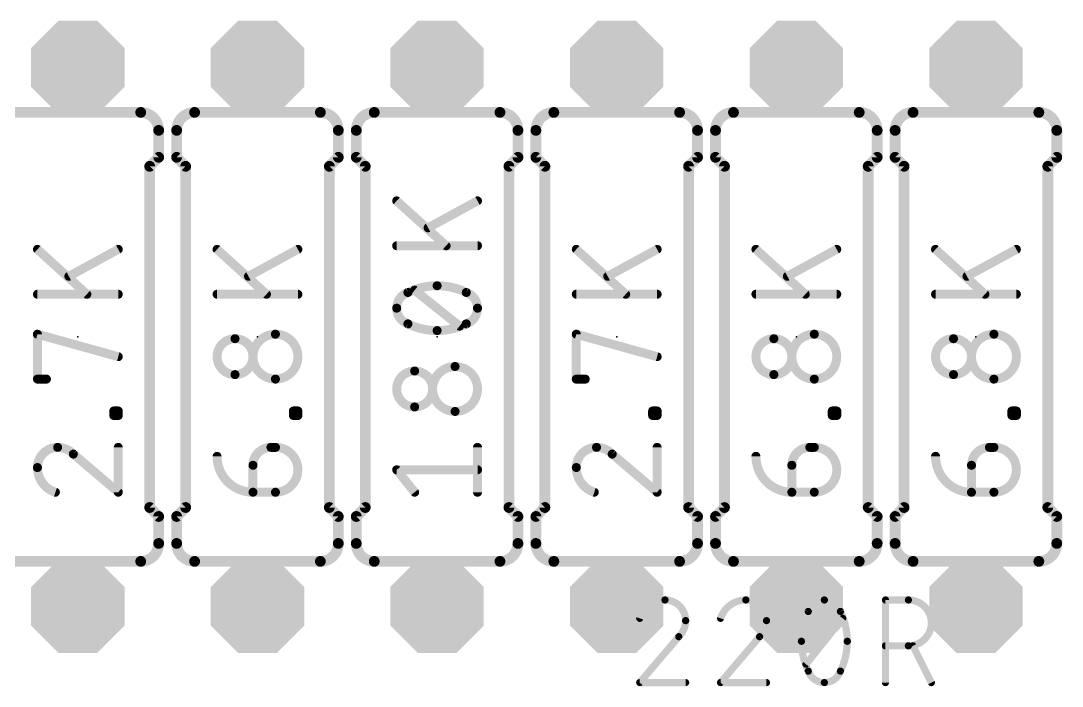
# Model space of a CAD drawing. Extents: x -0.1 to 59.2, y 0 to 90.2.
# Drawn here: x 20.15 to 34.87, y 7.76 to 17.17 of the extents above; entities that cross this region are included whole.
import ezdxf

# ---------------------------------------------------------------- set-up
doc = ezdxf.new("R2010")
doc.units = 0
for name, color, linetype in [('17', 110, 'CONTINUOUS'), ('21', 253, 'CONTINUOUS'), ('23', 53, 'CONTINUOUS'), ('27', 253, 'CONTINUOUS'), ('51', 253, 'CONTINUOUS')]:
    doc.layers.add(name, color=color, linetype=linetype)

# ---------------------------------------------------------------- blocks, each defined once
blk = doc.blocks.new('RECT')
blk.add_solid([(-0.5, -0.5), (0.5, -0.5), (-0.5, 0.5), (0.5, 0.5)])
blk = doc.blocks.new('OCTAGONP')
at = {"const_width": 0.5}
blk.add_lwpolyline([(-0.25, -0.1036), (-0.25, 0.1036), (-0.1036, 0.25), (0.1036, 0.25), (0.25, 0.1036), (0.25, -0.1036), (0.1036, -0.25), (-0.1036, -0.25), (-0.25, -0.1036), (-0.25, 0.1036)], dxfattribs=at)

msp = doc.modelspace()

# ---------------------------------------------------------------- linework, layer by layer
at = {"layer": '21'}
for points, const_width in [([(22.098, 15.621, 0.4142), (21.844, 15.875)], 0.1524), ([(21.844, 15.9131, 1), (21.844, 15.8369)], 0.0762), ([(22.606, 15.875, 0.4142), (22.352, 15.621)], 0.1524), ([(22.606, 15.8369, 1), (22.606, 15.9131)], 0.0762), ([(24.638, 15.621, 0.4142), (24.384, 15.875)], 0.1524), ([(24.384, 15.9131, 1), (24.384, 15.8369)], 0.0762), ([(25.146, 15.875, 0.4142), (24.892, 15.621)], 0.1524), ([(25.146, 15.8369, 1), (25.146, 15.9131)], 0.0762), ([(27.178, 15.621, 0.4142), (26.924, 15.875)], 0.1524), ([(26.924, 15.9131, 1), (26.924, 15.8369)], 0.0762), ([(27.686, 15.875, 0.4142), (27.432, 15.621)], 0.1524), ([(27.686, 15.8369, 1), (27.686, 15.9131)], 0.0762), ([(29.718, 15.621, 0.4142), (29.464, 15.875)], 0.1524), ([(29.464, 15.9131, 1), (29.464, 15.8369)], 0.0762), ([(30.226, 15.875, 0.4142), (29.972, 15.621)], 0.1524), ([(30.226, 15.8369, 1), (30.226, 15.9131)], 0.0762), ([(32.258, 15.621, 0.4142), (32.004, 15.875)], 0.1524), ([(32.004, 15.9131, 1), (32.004, 15.8369)], 0.0762), ([(32.766, 15.875, 0.4142), (32.512, 15.621)], 0.1524), ([(32.766, 15.8369, 1), (32.766, 15.9131)], 0.0762), ([(34.798, 15.621, 0.4142), (34.544, 15.875)], 0.1524), ([(34.544, 15.9131, 1), (34.544, 15.8369)], 0.0762), ([(22.1361, 15.621, 1), (22.0599, 15.621)], 0.0762), ([(22.0599, 15.621, 1), (22.1361, 15.621)], 0.0762), ([(22.3901, 15.621, 1), (22.3139, 15.621)], 0.0762), ([(22.3139, 15.621, 1), (22.3901, 15.621)], 0.0762), ([(24.6761, 15.621, 1), (24.5999, 15.621)], 0.0762), ([(24.5999, 15.621, 1), (24.6761, 15.621)], 0.0762), ([(24.9301, 15.621, 1), (24.8539, 15.621)], 0.0762), ([(24.8539, 15.621, 1), (24.9301, 15.621)], 0.0762), ([(27.2161, 15.621, 1), (27.1399, 15.621)], 0.0762), ([(27.1399, 15.621, 1), (27.2161, 15.621)], 0.0762), ([(27.4701, 15.621, 1), (27.3939, 15.621)], 0.0762), ([(27.3939, 15.621, 1), (27.4701, 15.621)], 0.0762), ([(29.7561, 15.621, 1), (29.6799, 15.621)], 0.0762), ([(29.6799, 15.621, 1), (29.7561, 15.621)], 0.0762), ([(30.0101, 15.621, 1), (29.9339, 15.621)], 0.0762), ([(29.9339, 15.621, 1), (30.0101, 15.621)], 0.0762), ([(32.2961, 15.621, 1), (32.2199, 15.621)], 0.0762), ([(32.2199, 15.621, 1), (32.2961, 15.621)], 0.0762), ([(32.5501, 15.621, 1), (32.4739, 15.621)], 0.0762), ([(32.4739, 15.621, 1), (32.5501, 15.621)], 0.0762), ([(34.8361, 15.621, 1), (34.7599, 15.621)], 0.0762), ([(34.7599, 15.621, 1), (34.8361, 15.621)], 0.0762), ([(22.1249, 15.2131, 1), (22.0711, 15.2669)], 0.0762), ([(22.3789, 15.2669, 1), (22.3251, 15.2131)], 0.0762), ([(24.6649, 15.2131, 1), (24.6111, 15.2669)], 0.0762), ([(24.9189, 15.2669, 1), (24.8651, 15.2131)], 0.0762), ([(27.2049, 15.2131, 1), (27.1511, 15.2669)], 0.0762), ([(27.4589, 15.2669, 1), (27.4051, 15.2131)], 0.0762), ([(29.7449, 15.2131, 1), (29.6911, 15.2669)], 0.0762), ([(29.9989, 15.2669, 1), (29.9451, 15.2131)], 0.0762), ([(32.2849, 15.2131, 1), (32.2311, 15.2669)], 0.0762), ([(32.5389, 15.2669, 1), (32.4851, 15.2131)], 0.0762), ([(34.8249, 15.2131, 1), (34.7711, 15.2669)], 0.0762), ([(22.0091, 15.113, 1), (21.9329, 15.113)], 0.0762), ([(21.9441, 15.1399, 1), (21.9979, 15.0861)], 0.0762), ([(22.0599, 15.24, 1), (22.1361, 15.24)], 0.0762), ([(22.3139, 15.24, 1), (22.3901, 15.24)], 0.0762), ([(22.5171, 15.113, 1), (22.4409, 15.113)], 0.0762), ([(22.4521, 15.0861, 1), (22.5059, 15.1399)], 0.0762), ([(24.5491, 15.113, 1), (24.4729, 15.113)], 0.0762), ([(24.4841, 15.1399, 1), (24.5379, 15.0861)], 0.0762), ([(24.5999, 15.24, 1), (24.6761, 15.24)], 0.0762), ([(24.8539, 15.24, 1), (24.9301, 15.24)], 0.0762), ([(25.0571, 15.113, 1), (24.9809, 15.113)], 0.0762), ([(24.9921, 15.0861, 1), (25.0459, 15.1399)], 0.0762), ([(27.0891, 15.113, 1), (27.0129, 15.113)], 0.0762), ([(27.0241, 15.1399, 1), (27.0779, 15.0861)], 0.0762), ([(27.1399, 15.24, 1), (27.2161, 15.24)], 0.0762), ([(27.3939, 15.24, 1), (27.4701, 15.24)], 0.0762), ([(27.5971, 15.113, 1), (27.5209, 15.113)], 0.0762), ([(27.5321, 15.0861, 1), (27.5859, 15.1399)], 0.0762), ([(29.6291, 15.113, 1), (29.5529, 15.113)], 0.0762), ([(29.5641, 15.1399, 1), (29.6179, 15.0861)], 0.0762), ([(29.6799, 15.24, 1), (29.7561, 15.24)], 0.0762), ([(29.9339, 15.24, 1), (30.0101, 15.24)], 0.0762), ([(30.1371, 15.113, 1), (30.0609, 15.113)], 0.0762), ([(30.0721, 15.0861, 1), (30.1259, 15.1399)], 0.0762), ([(32.1691, 15.113, 1), (32.0929, 15.113)], 0.0762), ([(32.1041, 15.1399, 1), (32.1579, 15.0861)], 0.0762), ([(32.2199, 15.24, 1), (32.2961, 15.24)], 0.0762), ([(32.4739, 15.24, 1), (32.5501, 15.24)], 0.0762), ([(32.6771, 15.113, 1), (32.6009, 15.113)], 0.0762), ([(32.6121, 15.0861, 1), (32.6659, 15.1399)], 0.0762), ([(34.7091, 15.113, 1), (34.6329, 15.113)], 0.0762), ([(34.6441, 15.1399, 1), (34.6979, 15.0861)], 0.0762), ([(34.7599, 15.24, 1), (34.8361, 15.24)], 0.0762), ([(21.9329, 10.287, 1), (22.0091, 10.287)], 0.0762), ([(21.9979, 10.3139, 1), (21.9441, 10.2601)], 0.0762), ([(22.4409, 10.287, 1), (22.5171, 10.287)], 0.0762), ([(22.5059, 10.2601, 1), (22.4521, 10.3139)], 0.0762), ([(24.4729, 10.287, 1), (24.5491, 10.287)], 0.0762), ([(24.5379, 10.3139, 1), (24.4841, 10.2601)], 0.0762), ([(24.9809, 10.287, 1), (25.0571, 10.287)], 0.0762), ([(25.0459, 10.2601, 1), (24.9921, 10.3139)], 0.0762), ([(27.0129, 10.287, 1), (27.0891, 10.287)], 0.0762), ([(27.0779, 10.3139, 1), (27.0241, 10.2601)], 0.0762), ([(27.5209, 10.287, 1), (27.5971, 10.287)], 0.0762), ([(27.5859, 10.2601, 1), (27.5321, 10.3139)], 0.0762), ([(29.5529, 10.287, 1), (29.6291, 10.287)], 0.0762), ([(29.6179, 10.3139, 1), (29.5641, 10.2601)], 0.0762), ([(30.0609, 10.287, 1), (30.1371, 10.287)], 0.0762), ([(30.1259, 10.2601, 1), (30.0721, 10.3139)], 0.0762), ([(32.0929, 10.287, 1), (32.1691, 10.287)], 0.0762), ([(32.1579, 10.3139, 1), (32.1041, 10.2601)], 0.0762), ([(32.6009, 10.287, 1), (32.6771, 10.287)], 0.0762), ([(32.6659, 10.2601, 1), (32.6121, 10.3139)], 0.0762), ([(34.6329, 10.287, 1), (34.7091, 10.287)], 0.0762), ([(34.6979, 10.3139, 1), (34.6441, 10.2601)], 0.0762), ([(22.1361, 10.16, 1), (22.0599, 10.16)], 0.0762), ([(22.0711, 10.1331, 1), (22.1249, 10.1869)], 0.0762), ([(22.3901, 10.16, 1), (22.3139, 10.16)], 0.0762), ([(22.3251, 10.1869, 1), (22.3789, 10.1331)], 0.0762), ([(24.6761, 10.16, 1), (24.5999, 10.16)], 0.0762), ([(24.6111, 10.1331, 1), (24.6649, 10.1869)], 0.0762), ([(24.9301, 10.16, 1), (24.8539, 10.16)], 0.0762), ([(24.8651, 10.1869, 1), (24.9189, 10.1331)], 0.0762), ([(27.2161, 10.16, 1), (27.1399, 10.16)], 0.0762), ([(27.1511, 10.1331, 1), (27.2049, 10.1869)], 0.0762), ([(27.4701, 10.16, 1), (27.3939, 10.16)], 0.0762), ([(27.4051, 10.1869, 1), (27.4589, 10.1331)], 0.0762), ([(29.7561, 10.16, 1), (29.6799, 10.16)], 0.0762), ([(29.6911, 10.1331, 1), (29.7449, 10.1869)], 0.0762), ([(30.0101, 10.16, 1), (29.9339, 10.16)], 0.0762), ([(29.9451, 10.1869, 1), (29.9989, 10.1331)], 0.0762), ([(32.2961, 10.16, 1), (32.2199, 10.16)], 0.0762), ([(32.2311, 10.1331, 1), (32.2849, 10.1869)], 0.0762), ([(32.5501, 10.16, 1), (32.4739, 10.16)], 0.0762), ([(32.4851, 10.1869, 1), (32.5389, 10.1331)], 0.0762), ([(34.8361, 10.16, 1), (34.7599, 10.16)], 0.0762), ([(34.7711, 10.1331, 1), (34.8249, 10.1869)], 0.0762), ([(21.844, 9.525, 0.4142), (22.098, 9.779)], 0.1524), ([(22.1361, 9.779, 1), (22.0599, 9.779)], 0.0762), ([(22.0599, 9.779, 1), (22.1361, 9.779)], 0.0762), ([(22.352, 9.779, 0.4142), (22.606, 9.525)], 0.1524), ([(22.3901, 9.779, 1), (22.3139, 9.779)], 0.0762), ([(22.3139, 9.779, 1), (22.3901, 9.779)], 0.0762), ([(24.384, 9.525, 0.4142), (24.638, 9.779)], 0.1524), ([(24.6761, 9.779, 1), (24.5999, 9.779)], 0.0762), ([(24.5999, 9.779, 1), (24.6761, 9.779)], 0.0762), ([(24.892, 9.779, 0.4142), (25.146, 9.525)], 0.1524), ([(24.9301, 9.779, 1), (24.8539, 9.779)], 0.0762), ([(24.8539, 9.779, 1), (24.9301, 9.779)], 0.0762), ([(26.924, 9.525, 0.4142), (27.178, 9.779)], 0.1524), ([(27.2161, 9.779, 1), (27.1399, 9.779)], 0.0762), ([(27.1399, 9.779, 1), (27.2161, 9.779)], 0.0762), ([(27.432, 9.779, 0.4142), (27.686, 9.525)], 0.1524), ([(27.4701, 9.779, 1), (27.3939, 9.779)], 0.0762), ([(27.3939, 9.779, 1), (27.4701, 9.779)], 0.0762), ([(29.464, 9.525, 0.4142), (29.718, 9.779)], 0.1524), ([(29.7561, 9.779, 1), (29.6799, 9.779)], 0.0762), ([(29.6799, 9.779, 1), (29.7561, 9.779)], 0.0762), ([(29.972, 9.779, 0.4142), (30.226, 9.525)], 0.1524), ([(30.0101, 9.779, 1), (29.9339, 9.779)], 0.0762), ([(29.9339, 9.779, 1), (30.0101, 9.779)], 0.0762), ([(32.004, 9.525, 0.4142), (32.258, 9.779)], 0.1524), ([(32.2961, 9.779, 1), (32.2199, 9.779)], 0.0762), ([(32.2199, 9.779, 1), (32.2961, 9.779)], 0.0762), ([(32.512, 9.779, 0.4142), (32.766, 9.525)], 0.1524), ([(32.5501, 9.779, 1), (32.4739, 9.779)], 0.0762), ([(32.4739, 9.779, 1), (32.5501, 9.779)], 0.0762), ([(34.544, 9.525, 0.4142), (34.798, 9.779)], 0.1524), ([(34.8361, 9.779, 1), (34.7599, 9.779)], 0.0762), ([(34.7599, 9.779, 1), (34.8361, 9.779)], 0.0762), ([(21.844, 9.5631, 1), (21.844, 9.4869)], 0.0762), ([(22.606, 9.4869, 1), (22.606, 9.5631)], 0.0762), ([(24.384, 9.5631, 1), (24.384, 9.4869)], 0.0762), ([(25.146, 9.4869, 1), (25.146, 9.5631)], 0.0762), ([(26.924, 9.5631, 1), (26.924, 9.4869)], 0.0762), ([(27.686, 9.4869, 1), (27.686, 9.5631)], 0.0762), ([(29.464, 9.5631, 1), (29.464, 9.4869)], 0.0762), ([(30.226, 9.4869, 1), (30.226, 9.5631)], 0.0762), ([(32.004, 9.5631, 1), (32.004, 9.4869)], 0.0762), ([(32.766, 9.4869, 1), (32.766, 9.5631)], 0.0762), ([(34.544, 9.5631, 1), (34.544, 9.4869)], 0.0762)]:
    msp.add_lwpolyline(points, format="xyb", dxfattribs=dict(at, const_width=const_width))
at = {"layer": '21', "const_width": 0.1524}
for points in [[(22.098, 15.621), (22.098, 15.24)], [(22.352, 15.621), (22.352, 15.24)], [(24.638, 15.621), (24.638, 15.24)], [(24.892, 15.621), (24.892, 15.24)], [(27.178, 15.621), (27.178, 15.24)], [(27.432, 15.621), (27.432, 15.24)], [(29.718, 15.621), (29.718, 15.24)], [(29.972, 15.621), (29.972, 15.24)], [(32.258, 15.621), (32.258, 15.24)], [(32.512, 15.621), (32.512, 15.24)], [(34.798, 15.621), (34.798, 15.24)], [(21.971, 15.113), (22.098, 15.24)], [(22.479, 15.113), (22.352, 15.24)], [(24.511, 15.113), (24.638, 15.24)], [(25.019, 15.113), (24.892, 15.24)], [(27.051, 15.113), (27.178, 15.24)], [(27.559, 15.113), (27.432, 15.24)], [(29.591, 15.113), (29.718, 15.24)], [(30.099, 15.113), (29.972, 15.24)], [(32.131, 15.113), (32.258, 15.24)], [(32.639, 15.113), (32.512, 15.24)], [(34.671, 15.113), (34.798, 15.24)], [(21.971, 15.113), (21.971, 10.287)], [(22.479, 15.113), (22.479, 10.287)], [(24.511, 15.113), (24.511, 10.287)], [(25.019, 15.113), (25.019, 10.287)], [(27.051, 15.113), (27.051, 10.287)], [(27.559, 15.113), (27.559, 10.287)], [(29.591, 15.113), (29.591, 10.287)], [(30.099, 15.113), (30.099, 10.287)], [(32.131, 15.113), (32.131, 10.287)], [(32.639, 15.113), (32.639, 10.287)], [(34.671, 15.113), (34.671, 10.287)], [(21.971, 10.287), (22.098, 10.16)], [(22.479, 10.287), (22.352, 10.16)], [(24.511, 10.287), (24.638, 10.16)], [(25.019, 10.287), (24.892, 10.16)], [(27.051, 10.287), (27.178, 10.16)], [(27.559, 10.287), (27.432, 10.16)], [(29.591, 10.287), (29.718, 10.16)], [(30.099, 10.287), (29.972, 10.16)], [(32.131, 10.287), (32.258, 10.16)], [(32.639, 10.287), (32.512, 10.16)], [(34.671, 10.287), (34.798, 10.16)], [(22.098, 9.779), (22.098, 10.16)], [(22.352, 9.779), (22.352, 10.16)], [(24.638, 9.779), (24.638, 10.16)], [(24.892, 9.779), (24.892, 10.16)], [(27.178, 9.779), (27.178, 10.16)], [(27.432, 9.779), (27.432, 10.16)], [(29.718, 9.779), (29.718, 10.16)], [(29.972, 9.779), (29.972, 10.16)], [(32.258, 9.779), (32.258, 10.16)], [(32.512, 9.779), (32.512, 10.16)], [(34.798, 9.779), (34.798, 10.16)]]:
    msp.add_lwpolyline(points, dxfattribs=at)
at = {"layer": '23'}
for p in [(20.955, 12.7), (23.495, 12.7), (26.035, 12.7), (28.575, 12.7), (31.115, 12.7), (33.655, 12.7)]:
    msp.add_point(p, dxfattribs=at)
at = {"layer": '27'}
for points, const_width in [([(25.4635, 14.6241), (26.162, 13.9891)], 0.127), ([(26.6065, 14.6241), (25.908, 14.2431)], 0.127), ([(20.3835, 13.9383), (21.082, 13.3033)], 0.127), ([(21.5265, 13.9383), (20.828, 13.5572)], 0.127), ([(22.9235, 13.9383), (23.622, 13.3033)], 0.127), ([(24.0665, 13.9383), (23.368, 13.5572)], 0.127), ([(26.6065, 13.9891), (25.4635, 13.9891)], 0.127), ([(28.0035, 13.9383), (28.702, 13.3033)], 0.127), ([(29.1465, 13.9383), (28.448, 13.5572)], 0.127), ([(30.5435, 13.9383), (31.242, 13.3033)], 0.127), ([(31.6865, 13.9383), (30.988, 13.5572)], 0.127), ([(33.0835, 13.9383), (33.782, 13.3033)], 0.127), ([(34.2265, 13.9383), (33.528, 13.5572)], 0.127), ([(26.3525, 12.8524), (25.7175, 13.3604)], 0.127), ([(21.5265, 13.3033), (20.3835, 13.3033)], 0.127), ([(24.0665, 13.3033), (22.9235, 13.3033)], 0.127), ([(29.1465, 13.3033), (28.0035, 13.3033)], 0.127), ([(31.6865, 13.3033), (30.5435, 13.3033)], 0.127), ([(34.2265, 13.3033), (33.0835, 13.3033)], 0.127), ([(20.3835, 12.1031), (20.3835, 12.7381)], 0.127), ([(20.3835, 12.7381), (21.5265, 12.4206)], 0.127), ([(28.0035, 12.1031), (28.0035, 12.7381)], 0.127), ([(28.0035, 12.7381), (29.1465, 12.4206)], 0.127), ([(20.5105, 12.1031), (20.3835, 12.1031)], 0.127), ([(28.1305, 12.1031), (28.0035, 12.1031)], 0.127), ([(21.463, 11.5888), (21.463, 11.6523)], 0.127), ([(21.463, 11.6523), (21.5265, 11.6523)], 0.127), ([(21.5265, 11.5888), (21.463, 11.5888)], 0.127), ([(21.5265, 11.6523), (21.5265, 11.5888)], 0.127), ([(24.003, 11.5888), (24.003, 11.6523)], 0.127), ([(24.003, 11.6523), (24.0665, 11.6523)], 0.127), ([(24.0665, 11.5888), (24.003, 11.5888)], 0.127), ([(24.0665, 11.6523), (24.0665, 11.5888)], 0.127), ([(29.083, 11.5888), (29.083, 11.6523)], 0.127), ([(29.083, 11.6523), (29.1465, 11.6523)], 0.127), ([(29.1465, 11.5888), (29.083, 11.5888)], 0.127), ([(29.1465, 11.6523), (29.1465, 11.5888)], 0.127), ([(31.623, 11.5888), (31.623, 11.6523)], 0.127), ([(31.623, 11.6523), (31.6865, 11.6523)], 0.127), ([(31.6865, 11.5888), (31.623, 11.5888)], 0.127), ([(31.6865, 11.6523), (31.6865, 11.5888)], 0.127), ([(34.163, 11.5888), (34.163, 11.6523)], 0.127), ([(34.163, 11.6523), (34.2265, 11.6523)], 0.127), ([(34.2265, 11.5888), (34.163, 11.5888)], 0.127), ([(34.2265, 11.6523), (34.2265, 11.5888)], 0.127), ([(21.5265, 10.5029), (21.5265, 11.1379)], 0.127), ([(23.6855, 11.1379), (23.749, 11.1379)], 0.127), ([(26.6065, 10.5029), (26.6065, 11.1379)], 0.127), ([(29.1465, 10.5029), (29.1465, 11.1379)], 0.127), ([(31.3055, 11.1379), (31.369, 11.1379)], 0.127), ([(33.8455, 11.1379), (33.909, 11.1379)], 0.127), ([(20.8915, 11.0427), (21.5265, 10.5029)], 0.127), ([(28.5115, 11.0427), (29.1465, 10.5029)], 0.127), ([(23.4315, 10.5029), (23.4315, 10.8839)], 0.127), ([(31.0515, 10.5029), (31.0515, 10.8839)], 0.127), ([(33.5915, 10.5029), (33.5915, 10.8839)], 0.127), ([(25.7175, 10.5029), (25.4635, 10.8204)], 0.127), ([(25.4635, 10.8204), (26.6065, 10.8204)], 0.127), ([(23.749, 10.5029), (23.4315, 10.5029)], 0.127), ([(31.369, 10.5029), (31.0515, 10.5029)], 0.127), ([(33.909, 10.5029), (33.5915, 10.5029)], 0.127), ([(32.3751, 7.8108), (32.3751, 8.9792)], 0.1016), ([(32.3751, 8.9792), (32.6996, 8.9792)], 0.1016), ([(31.2515, 8.0704), (31.7708, 8.7196)], 0.1016), ([(29.4524, 8.4599), (28.9006, 7.8108)], 0.1016), ([(30.5954, 8.4599), (30.0436, 7.8108)], 0.1016), ([(32.6996, 8.3301), (32.3751, 8.3301)], 0.1016), ([(33.0242, 7.8108), (32.7646, 8.3301)], 0.1016), ([(28.9006, 7.8108), (29.5497, 7.8108)], 0.1016), ([(30.0436, 7.8108), (30.6927, 7.8108)], 0.1016)]:
    msp.add_lwpolyline(points, dxfattribs=dict(at, const_width=const_width))
for points, const_width in [([(25.4849, 14.6475, 1), (25.4421, 14.6006)], 0.0635), ([(26.6217, 14.5962, 1), (26.5913, 14.6519)], 0.0635), ([(25.8928, 14.2709, 1), (25.9232, 14.2152)], 0.0635), ([(20.4049, 13.9617, 1), (20.3621, 13.9148)], 0.0635), ([(21.5417, 13.9104, 1), (21.5113, 13.9661)], 0.0635), ([(22.9449, 13.9617, 1), (22.9021, 13.9148)], 0.0635), ([(24.0817, 13.9104, 1), (24.0513, 13.9661)], 0.0635), ([(25.4635, 14.0208, 1), (25.4635, 13.9573)], 0.0635), ([(26.1406, 13.9656, 1), (26.1834, 14.0125)], 0.0635), ([(26.6065, 13.9573, 1), (26.6065, 14.0208)], 0.0635), ([(28.0249, 13.9617, 1), (27.9821, 13.9148)], 0.0635), ([(29.1617, 13.9104, 1), (29.1313, 13.9661)], 0.0635), ([(30.5649, 13.9617, 1), (30.5221, 13.9148)], 0.0635), ([(31.7017, 13.9104, 1), (31.6713, 13.9661)], 0.0635), ([(33.1049, 13.9617, 1), (33.0621, 13.9148)], 0.0635), ([(34.2417, 13.9104, 1), (34.2113, 13.9661)], 0.0635), ([(20.8128, 13.5851, 1), (20.8432, 13.5294)], 0.0635), ([(23.3528, 13.5851, 1), (23.3832, 13.5294)], 0.0635), ([(28.4328, 13.5851, 1), (28.4632, 13.5294)], 0.0635), ([(30.9728, 13.5851, 1), (31.0032, 13.5294)], 0.0635), ([(33.5128, 13.5851, 1), (33.5432, 13.5294)], 0.0635), ([(26.035, 13.4239, 0.1139), (25.6223, 13.3287)], 0.127), ([(25.7373, 13.3852, 1), (25.6977, 13.3356)], 0.0635), ([(26.035, 13.4557, 1), (26.035, 13.3922)], 0.0635), ([(26.4478, 13.3287, 0.1139), (26.035, 13.4239)], 0.127), ([(26.035, 13.3922, 1), (26.035, 13.4557)], 0.0635), ([(20.3835, 13.335, 1), (20.3835, 13.2715)], 0.0635), ([(21.0606, 13.2798, 1), (21.1034, 13.3267)], 0.0635), ([(21.5265, 13.2715, 1), (21.5265, 13.335)], 0.0635), ([(22.9235, 13.335, 1), (22.9235, 13.2715)], 0.0635), ([(23.6006, 13.2798, 1), (23.6434, 13.3267)], 0.0635), ([(24.0665, 13.2715, 1), (24.0665, 13.335)], 0.0635), ([(25.6223, 13.3287, 0.3205), (25.4635, 13.1064)], 0.127), ([(25.6083, 13.3572, 1), (25.6362, 13.3001)], 0.0635), ([(25.6325, 13.2986, 1), (25.612, 13.3587)], 0.0635), ([(26.458, 13.3587, 1), (26.4375, 13.2986)], 0.0635), ([(26.6065, 13.1064, 0.3205), (26.4478, 13.3287)], 0.127), ([(26.4338, 13.3001, 1), (26.4617, 13.3572)], 0.0635), ([(28.0035, 13.335, 1), (28.0035, 13.2715)], 0.0635), ([(28.6806, 13.2798, 1), (28.7234, 13.3267)], 0.0635), ([(29.1465, 13.2715, 1), (29.1465, 13.335)], 0.0635), ([(30.5435, 13.335, 1), (30.5435, 13.2715)], 0.0635), ([(31.2206, 13.2798, 1), (31.2634, 13.3267)], 0.0635), ([(31.6865, 13.2715, 1), (31.6865, 13.335)], 0.0635), ([(33.0835, 13.335, 1), (33.0835, 13.2715)], 0.0635), ([(33.7606, 13.2798, 1), (33.8034, 13.3267)], 0.0635), ([(34.2265, 13.2715, 1), (34.2265, 13.335)], 0.0635), ([(25.4635, 13.1064, 0.3205), (25.6223, 12.8841)], 0.127), ([(25.4952, 13.1064, 1), (25.4318, 13.1064)], 0.0635), ([(25.4318, 13.1064, 1), (25.4952, 13.1064)], 0.0635), ([(26.4478, 12.8841, 0.3205), (26.6065, 13.1064)], 0.127), ([(26.6382, 13.1064, 1), (26.5748, 13.1064)], 0.0635), ([(26.5748, 13.1064, 1), (26.6382, 13.1064)], 0.0635), ([(25.6362, 12.9127, 1), (25.6083, 12.8556)], 0.0635), ([(25.6223, 12.8841, 0.1139), (26.035, 12.7889)], 0.127), ([(25.612, 12.8541, 1), (25.6325, 12.9142)], 0.0635), ([(26.035, 12.7889, 0.1139), (26.4478, 12.8841)], 0.127), ([(26.035, 12.8206, 1), (26.035, 12.7572)], 0.0635), ([(26.035, 12.7572, 1), (26.035, 12.8206)], 0.0635), ([(26.3327, 12.8276, 1), (26.3723, 12.8772)], 0.0635), ([(26.4375, 12.9142, 1), (26.458, 12.8541)], 0.0635), ([(26.4617, 12.8556, 1), (26.4338, 12.9127)], 0.0635), ([(20.392, 12.7687, 1), (20.375, 12.7075)], 0.0635), ([(20.4153, 12.7381, 1), (20.3518, 12.7381)], 0.0635), ([(23.1775, 12.6746, 1), (23.1775, 12.1666)], 0.127), ([(23.1775, 12.7064, 1), (23.1775, 12.6428)], 0.0635), ([(23.1775, 12.1666, 1), (23.1775, 12.6746)], 0.127), ([(23.1775, 12.6428, 1), (23.1775, 12.7064)], 0.0635), ([(23.749, 12.7381, 1), (23.749, 12.1031)], 0.127), ([(23.749, 12.7699, 1), (23.749, 12.7064)], 0.0635), ([(23.749, 12.1031, 1), (23.749, 12.7381)], 0.127), ([(23.749, 12.7064, 1), (23.749, 12.7699)], 0.0635), ([(28.012, 12.7687, 1), (27.995, 12.7075)], 0.0635), ([(28.0353, 12.7381, 1), (27.9718, 12.7381)], 0.0635), ([(30.7975, 12.6746, 1), (30.7975, 12.1666)], 0.127), ([(30.7975, 12.7064, 1), (30.7975, 12.6428)], 0.0635), ([(30.7975, 12.1666, 1), (30.7975, 12.6746)], 0.127), ([(30.7975, 12.6428, 1), (30.7975, 12.7064)], 0.0635), ([(31.369, 12.7381, 1), (31.369, 12.1031)], 0.127), ([(31.369, 12.7699, 1), (31.369, 12.7064)], 0.0635), ([(31.369, 12.1031, 1), (31.369, 12.7381)], 0.127), ([(31.369, 12.7064, 1), (31.369, 12.7699)], 0.0635), ([(33.3375, 12.6746, 1), (33.3375, 12.1666)], 0.127), ([(33.3375, 12.7064, 1), (33.3375, 12.6428)], 0.0635), ([(33.3375, 12.1666, 1), (33.3375, 12.6746)], 0.127), ([(33.3375, 12.6428, 1), (33.3375, 12.7064)], 0.0635), ([(33.909, 12.7381, 1), (33.909, 12.1031)], 0.127), ([(33.909, 12.7699, 1), (33.909, 12.7064)], 0.0635), ([(33.909, 12.1031, 1), (33.909, 12.7381)], 0.127), ([(33.909, 12.7064, 1), (33.909, 12.7699)], 0.0635), ([(21.518, 12.39, 1), (21.535, 12.4512)], 0.0635), ([(29.138, 12.39, 1), (29.155, 12.4512)], 0.0635), ([(23.1775, 12.1984, 1), (23.1775, 12.1349)], 0.0635), ([(23.1775, 12.1349, 1), (23.1775, 12.1984)], 0.0635), ([(25.7175, 12.2174, 1), (25.7175, 11.7094)], 0.127), ([(25.7175, 11.7094, 1), (25.7175, 12.2174)], 0.127), ([(25.7175, 12.2492, 1), (25.7175, 12.1857)], 0.0635), ([(25.7175, 12.1857, 1), (25.7175, 12.2492)], 0.0635), ([(26.289, 12.2809, 1), (26.289, 11.6459)], 0.127), ([(26.289, 12.3127, 1), (26.289, 12.2492)], 0.0635), ([(26.289, 11.6459, 1), (26.289, 12.2809)], 0.127), ([(26.289, 12.2492, 1), (26.289, 12.3127)], 0.0635), ([(30.7975, 12.1984, 1), (30.7975, 12.1349)], 0.0635), ([(30.7975, 12.1349, 1), (30.7975, 12.1984)], 0.0635), ([(33.3375, 12.1984, 1), (33.3375, 12.1349)], 0.0635), ([(33.3375, 12.1349, 1), (33.3375, 12.1984)], 0.0635), ([(20.3835, 12.1349, 1), (20.3835, 12.0714)], 0.0635), ([(20.3518, 12.1031, 1), (20.4153, 12.1031)], 0.0635), ([(20.5105, 12.0714, 1), (20.5105, 12.1349)], 0.0635), ([(23.749, 12.1349, 1), (23.749, 12.0714)], 0.0635), ([(23.749, 12.0714, 1), (23.749, 12.1349)], 0.0635), ([(28.0035, 12.1349, 1), (28.0035, 12.0714)], 0.0635), ([(27.9718, 12.1031, 1), (28.0353, 12.1031)], 0.0635), ([(28.1305, 12.0714, 1), (28.1305, 12.1349)], 0.0635), ([(31.369, 12.1349, 1), (31.369, 12.0714)], 0.0635), ([(31.369, 12.0714, 1), (31.369, 12.1349)], 0.0635), ([(33.909, 12.1349, 1), (33.909, 12.0714)], 0.0635), ([(33.909, 12.0714, 1), (33.909, 12.1349)], 0.0635), ([(21.463, 11.684, 1), (21.463, 11.6205)], 0.0635), ([(21.463, 11.6205, 1), (21.463, 11.557)], 0.0635), ([(21.4947, 11.6523, 1), (21.4313, 11.6523)], 0.0635), ([(21.5583, 11.6523, 1), (21.4948, 11.6523)], 0.0635), ([(21.5265, 11.6205, 1), (21.5265, 11.684)], 0.0635), ([(21.5265, 11.557, 1), (21.5265, 11.6205)], 0.0635), ([(24.003, 11.684, 1), (24.003, 11.6205)], 0.0635), ([(24.003, 11.6205, 1), (24.003, 11.557)], 0.0635), ([(24.0347, 11.6523, 1), (23.9713, 11.6523)], 0.0635), ([(24.0983, 11.6523, 1), (24.0348, 11.6523)], 0.0635), ([(24.0665, 11.6205, 1), (24.0665, 11.684)], 0.0635), ([(24.0665, 11.557, 1), (24.0665, 11.6205)], 0.0635), ([(25.7175, 11.7412, 1), (25.7175, 11.6776)], 0.0635), ([(25.7175, 11.6776, 1), (25.7175, 11.7412)], 0.0635), ([(26.289, 11.6777, 1), (26.289, 11.6142)], 0.0635), ([(26.289, 11.6142, 1), (26.289, 11.6777)], 0.0635), ([(29.083, 11.684, 1), (29.083, 11.6205)], 0.0635), ([(29.083, 11.6205, 1), (29.083, 11.557)], 0.0635), ([(29.1148, 11.6523, 1), (29.0513, 11.6523)], 0.0635), ([(29.1782, 11.6523, 1), (29.1148, 11.6523)], 0.0635), ([(29.1465, 11.6205, 1), (29.1465, 11.684)], 0.0635), ([(29.1465, 11.557, 1), (29.1465, 11.6205)], 0.0635), ([(31.6547, 11.6523, 1), (31.5913, 11.6523)], 0.0635), ([(31.623, 11.684, 1), (31.623, 11.6205)], 0.0635), ([(31.623, 11.6205, 1), (31.623, 11.557)], 0.0635), ([(31.7183, 11.6523, 1), (31.6548, 11.6523)], 0.0635), ([(31.6865, 11.6205, 1), (31.6865, 11.684)], 0.0635), ([(31.6865, 11.557, 1), (31.6865, 11.6205)], 0.0635), ([(34.1948, 11.6523, 1), (34.1313, 11.6523)], 0.0635), ([(34.163, 11.684, 1), (34.163, 11.6205)], 0.0635), ([(34.163, 11.6205, 1), (34.163, 11.557)], 0.0635), ([(34.2583, 11.6523, 1), (34.1947, 11.6523)], 0.0635), ([(34.2265, 11.6205, 1), (34.2265, 11.684)], 0.0635), ([(34.2265, 11.557, 1), (34.2265, 11.6205)], 0.0635), ([(21.4313, 11.5888, 1), (21.4947, 11.5888)], 0.0635), ([(21.4948, 11.5888, 1), (21.5583, 11.5888)], 0.0635), ([(23.9713, 11.5888, 1), (24.0347, 11.5888)], 0.0635), ([(24.0348, 11.5888, 1), (24.0983, 11.5888)], 0.0635), ([(29.0513, 11.5888, 1), (29.1148, 11.5888)], 0.0635), ([(29.1148, 11.5888, 1), (29.1782, 11.5888)], 0.0635), ([(31.5913, 11.5888, 1), (31.6547, 11.5888)], 0.0635), ([(31.6548, 11.5888, 1), (31.7183, 11.5888)], 0.0635), ([(34.1313, 11.5888, 1), (34.1948, 11.5888)], 0.0635), ([(34.1947, 11.5888, 1), (34.2583, 11.5888)], 0.0635), ([(20.6693, 11.1379, 0.4142), (20.3835, 10.8521)], 0.127), ([(20.8915, 11.0427, 0.2053), (20.6693, 11.1379)], 0.127), ([(20.6692, 11.1696, 1), (20.6693, 11.1062)], 0.0635), ([(20.6693, 11.1061, 1), (20.6693, 11.1697)], 0.0635), ([(21.5583, 11.1379, 1), (21.4948, 11.1379)], 0.0635), ([(23.6855, 11.1379, 0.4142), (23.4315, 10.8839)], 0.127), ([(23.6855, 11.1697, 1), (23.6855, 11.1061)], 0.0635), ([(23.6855, 11.1061, 1), (23.6855, 11.1697)], 0.0635), ([(23.749, 11.1697, 1), (23.749, 11.1061)], 0.0635), ([(23.749, 10.5029, 1), (23.749, 11.1379)], 0.127), ([(23.749, 11.1061, 1), (23.749, 11.1697)], 0.0635), ([(26.6382, 11.1379, 1), (26.5748, 11.1379)], 0.0635), ([(28.2893, 11.1379, 0.4142), (28.0035, 10.8521)], 0.127), ([(28.5115, 11.0427, 0.2053), (28.2893, 11.1379)], 0.127), ([(28.2892, 11.1696, 1), (28.2893, 11.1062)], 0.0635), ([(28.2893, 11.1061, 1), (28.2893, 11.1697)], 0.0635), ([(29.1782, 11.1379, 1), (29.1148, 11.1379)], 0.0635), ([(31.3055, 11.1379, 0.4142), (31.0515, 10.8839)], 0.127), ([(31.3055, 11.1697, 1), (31.3055, 11.1061)], 0.0635), ([(31.3055, 11.1061, 1), (31.3055, 11.1697)], 0.0635), ([(31.369, 11.1697, 1), (31.369, 11.1061)], 0.0635), ([(31.369, 10.5029, 1), (31.369, 11.1379)], 0.127), ([(31.369, 11.1061, 1), (31.369, 11.1697)], 0.0635), ([(33.8455, 11.1379, 0.4142), (33.5915, 10.8839)], 0.127), ([(33.8455, 11.1697, 1), (33.8455, 11.1061)], 0.0635), ([(33.8455, 11.1061, 1), (33.8455, 11.1697)], 0.0635), ([(33.909, 11.1697, 1), (33.909, 11.1061)], 0.0635), ([(33.909, 10.5029, 1), (33.909, 11.1379)], 0.127), ([(33.909, 11.1061, 1), (33.909, 11.1697)], 0.0635), ([(20.9121, 11.0668, 1), (20.8709, 11.0185)], 0.0635), ([(20.8685, 11.0208, 1), (20.9145, 11.0645)], 0.0635), ([(22.9235, 11.0109, 0.4142), (23.4315, 10.5029)], 0.127), ([(22.9552, 11.0109, 1), (22.8918, 11.0109)], 0.0635), ([(28.5321, 11.0668, 1), (28.4909, 11.0185)], 0.0635), ([(28.4885, 11.0208, 1), (28.5345, 11.0645)], 0.0635), ([(30.5435, 11.0109, 0.4142), (31.0515, 10.5029)], 0.127), ([(30.5753, 11.0109, 1), (30.5118, 11.0109)], 0.0635), ([(33.1153, 11.0109, 1), (33.0517, 11.0109)], 0.0635), ([(33.0835, 11.0109, 0.4142), (33.5915, 10.5029)], 0.127), ([(20.3835, 10.8521, 0.3252), (20.6375, 10.5029)], 0.127), ([(20.4153, 10.8521, 1), (20.3518, 10.8522)], 0.0635), ([(23.4632, 10.8839, 1), (23.3998, 10.8839)], 0.0635), ([(23.3998, 10.8839, 1), (23.4632, 10.8839)], 0.0635), ([(28.0035, 10.8521, 0.3252), (28.2575, 10.5029)], 0.127), ([(28.0353, 10.8521, 1), (27.9718, 10.8522)], 0.0635), ([(31.0832, 10.8839, 1), (31.0198, 10.8839)], 0.0635), ([(31.0198, 10.8839, 1), (31.0832, 10.8839)], 0.0635), ([(33.6233, 10.8839, 1), (33.5598, 10.8839)], 0.0635), ([(33.5598, 10.8839, 1), (33.6233, 10.8839)], 0.0635), ([(20.3518, 10.8521, 1), (20.4153, 10.8521)], 0.0635), ([(25.4635, 10.8522, 1), (25.4635, 10.7887)], 0.0635), ([(25.4883, 10.8402, 1), (25.4387, 10.8006)], 0.0635), ([(26.6065, 10.7887, 1), (26.6065, 10.8522)], 0.0635), ([(27.9718, 10.8521, 1), (28.0353, 10.8521)], 0.0635), ([(20.6277, 10.4727, 1), (20.6473, 10.5331)], 0.0635), ([(21.4948, 10.5029, 1), (21.5583, 10.5029)], 0.0635), ([(21.5059, 10.4787, 1), (21.5471, 10.5271)], 0.0635), ([(23.4315, 10.5347, 1), (23.4315, 10.4711)], 0.0635), ([(23.3998, 10.5029, 1), (23.4632, 10.5029)], 0.0635), ([(23.4315, 10.4711, 1), (23.4315, 10.5347)], 0.0635), ([(23.749, 10.5347, 1), (23.749, 10.4711)], 0.0635), ([(23.749, 10.4711, 1), (23.749, 10.5347)], 0.0635), ([(25.6927, 10.4831, 1), (25.7423, 10.5227)], 0.0635), ([(26.5748, 10.5029, 1), (26.6382, 10.5029)], 0.0635), ([(28.2477, 10.4727, 1), (28.2673, 10.5331)], 0.0635), ([(29.1148, 10.5029, 1), (29.1782, 10.5029)], 0.0635), ([(29.1259, 10.4787, 1), (29.1671, 10.5271)], 0.0635), ([(31.0515, 10.5347, 1), (31.0515, 10.4711)], 0.0635), ([(31.0198, 10.5029, 1), (31.0832, 10.5029)], 0.0635), ([(31.0515, 10.4711, 1), (31.0515, 10.5347)], 0.0635), ([(31.369, 10.5347, 1), (31.369, 10.4711)], 0.0635), ([(31.369, 10.4711, 1), (31.369, 10.5347)], 0.0635), ([(33.5915, 10.5347, 1), (33.5915, 10.4711)], 0.0635), ([(33.5598, 10.5029, 1), (33.6233, 10.5029)], 0.0635), ([(33.5915, 10.4711, 1), (33.5915, 10.5347)], 0.0635), ([(33.909, 10.5347, 1), (33.909, 10.4711)], 0.0635), ([(33.909, 10.4711, 1), (33.909, 10.5347)], 0.0635), ([(29.2576, 8.9792, 0.3252), (28.9006, 8.7196)], 0.1016), ([(29.5497, 8.6871, 0.4142), (29.2576, 8.9792)], 0.1016), ([(29.2576, 9.0046, 1), (29.2576, 8.9538)], 0.0508), ([(29.2576, 8.9538, 1), (29.2576, 9.0046)], 0.0508), ([(30.4006, 8.9792, 0.3252), (30.0436, 8.7196)], 0.1016), ([(30.6927, 8.6871, 0.4142), (30.4006, 8.9792)], 0.1016), ([(30.4006, 9.0046, 1), (30.4006, 8.9538)], 0.0508), ([(30.4006, 8.9538, 1), (30.4006, 9.0046)], 0.0508), ([(31.5112, 8.9792, 0.3205), (31.284, 8.8169)], 0.1016), ([(31.7384, 8.8169, 0.3205), (31.5112, 8.9792)], 0.1016), ([(31.5112, 9.0046, 1), (31.5112, 8.9538)], 0.0508), ([(31.5112, 8.9538, 1), (31.5112, 9.0046)], 0.0508), ([(32.4005, 8.9792, 1), (32.3497, 8.9792)], 0.0508), ([(32.3751, 9.0046, 1), (32.3751, 8.9538)], 0.0508), ([(32.6996, 8.3301, 1), (32.6996, 8.9792)], 0.1016), ([(32.6996, 9.0046, 1), (32.6996, 8.9538)], 0.0508), ([(32.6996, 8.9538, 1), (32.6996, 9.0046)], 0.0508), ([(31.284, 8.8169, 0.1139), (31.1866, 8.395)], 0.1016), ([(31.26, 8.8252, 1), (31.308, 8.8087)], 0.0508), ([(31.3068, 8.8058, 1), (31.2612, 8.8281)], 0.0508), ([(31.7612, 8.8281, 1), (31.7155, 8.8058)], 0.0508), ([(31.8357, 8.395, 0.1139), (31.7384, 8.8169)], 0.1016), ([(31.7143, 8.8087, 1), (31.7624, 8.8252)], 0.0508), ([(28.8765, 8.7274, 1), (28.9248, 8.7117)], 0.0508), ([(29.4524, 8.4599, 0.2053), (29.5497, 8.6871)], 0.1016), ([(29.5751, 8.6871, 1), (29.5243, 8.6871)], 0.0508), ([(29.5243, 8.6871, 1), (29.5751, 8.6871)], 0.0508), ([(30.0195, 8.7274, 1), (30.0678, 8.7117)], 0.0508), ([(30.5954, 8.4599, 0.2053), (30.6927, 8.6871)], 0.1016), ([(30.7181, 8.6871, 1), (30.6673, 8.6871)], 0.0508), ([(30.6673, 8.6871, 1), (30.7181, 8.6871)], 0.0508), ([(31.7907, 8.7037, 1), (31.751, 8.7354)], 0.0508), ([(29.4349, 8.4783, 1), (29.4699, 8.4415)], 0.0508), ([(29.4717, 8.4435, 1), (29.433, 8.4764)], 0.0508), ([(30.5779, 8.4783, 1), (30.6129, 8.4415)], 0.0508), ([(30.6147, 8.4435, 1), (30.576, 8.4764)], 0.0508), ([(31.1866, 8.395, 0.1139), (31.284, 7.9731)], 0.1016), ([(31.212, 8.395, 1), (31.1612, 8.395)], 0.0508), ([(31.1612, 8.395, 1), (31.212, 8.395)], 0.0508), ([(31.7384, 7.9731, 0.1139), (31.8357, 8.395)], 0.1016), ([(31.8611, 8.395, 1), (31.8103, 8.395)], 0.0508), ([(31.8103, 8.395, 1), (31.8611, 8.395)], 0.0508), ([(32.3751, 8.3555, 1), (32.3751, 8.3047)], 0.0508), ([(32.6996, 8.3555, 1), (32.6996, 8.3047)], 0.0508), ([(32.6996, 8.3047, 1), (32.6996, 8.3555)], 0.0508), ([(32.7873, 8.3414, 1), (32.7418, 8.3187)], 0.0508), ([(31.2317, 8.0863, 1), (31.2714, 8.0546)], 0.0508), ([(31.284, 7.9731, 0.3205), (31.5112, 7.8108)], 0.1016), ([(31.308, 7.9813, 1), (31.26, 7.9648)], 0.0508), ([(31.2612, 7.9619, 1), (31.3068, 7.9842)], 0.0508), ([(31.5112, 7.8108, 0.3205), (31.7384, 7.9731)], 0.1016), ([(31.7155, 7.9842, 1), (31.7612, 7.9619)], 0.0508), ([(31.7624, 7.9648, 1), (31.7143, 7.9813)], 0.0508), ([(28.9006, 7.8362, 1), (28.9006, 7.7854)], 0.0508), ([(28.8813, 7.8273, 1), (28.92, 7.7943)], 0.0508), ([(29.5497, 7.7854, 1), (29.5497, 7.8362)], 0.0508), ([(30.0436, 7.8362, 1), (30.0436, 7.7854)], 0.0508), ([(30.0243, 7.8273, 1), (30.063, 7.7943)], 0.0508), ([(30.6927, 7.7854, 1), (30.6927, 7.8362)], 0.0508), ([(31.5112, 7.8362, 1), (31.5112, 7.7854)], 0.0508), ([(31.5112, 7.7854, 1), (31.5112, 7.8362)], 0.0508), ([(32.3497, 7.8108, 1), (32.4005, 7.8108)], 0.0508), ([(33.0015, 7.7994, 1), (33.0469, 7.8222)], 0.0508)]:
    msp.add_lwpolyline(points, format="xyb", dxfattribs=dict(at, const_width=const_width))
at = {"layer": '51'}
for points, const_width in [([(20.955, 16.129), (20.955, 16.51)], 0.6096), ([(23.495, 16.129), (23.495, 16.51)], 0.6096), ([(26.035, 16.129), (26.035, 16.51)], 0.6096), ([(28.575, 16.129), (28.575, 16.51)], 0.6096), ([(31.115, 16.129), (31.115, 16.51)], 0.6096), ([(33.655, 16.129), (33.655, 16.51)], 0.6096), ([(21.844, 15.875), (20.066, 15.875)], 0.1524), ([(24.384, 15.875), (22.606, 15.875)], 0.1524), ([(26.924, 15.875), (25.146, 15.875)], 0.1524), ([(29.464, 15.875), (27.686, 15.875)], 0.1524), ([(32.004, 15.875), (30.226, 15.875)], 0.1524), ([(34.544, 15.875), (32.766, 15.875)], 0.1524), ([(21.844, 9.525), (20.066, 9.525)], 0.1524), ([(20.955, 8.89), (20.955, 9.271)], 0.6096), ([(24.384, 9.525), (22.606, 9.525)], 0.1524), ([(23.495, 8.89), (23.495, 9.271)], 0.6096), ([(26.924, 9.525), (25.146, 9.525)], 0.1524), ([(26.035, 8.89), (26.035, 9.271)], 0.6096), ([(29.464, 9.525), (27.686, 9.525)], 0.1524), ([(28.575, 8.89), (28.575, 9.271)], 0.6096), ([(32.004, 9.525), (30.226, 9.525)], 0.1524), ([(31.115, 8.89), (31.115, 9.271)], 0.6096), ([(34.544, 9.525), (32.766, 9.525)], 0.1524), ([(33.655, 8.89), (33.655, 9.271)], 0.6096)]:
    msp.add_lwpolyline(points, dxfattribs=dict(at, const_width=const_width))
for points, const_width in [([(21.1074, 16.51, 1), (20.8026, 16.51)], 0.3048), ([(23.6474, 16.51, 1), (23.3426, 16.51)], 0.3048), ([(26.1874, 16.51, 1), (25.8826, 16.51)], 0.3048), ([(28.7274, 16.51, 1), (28.4226, 16.51)], 0.3048), ([(31.2674, 16.51, 1), (30.9626, 16.51)], 0.3048), ([(33.8074, 16.51, 1), (33.5026, 16.51)], 0.3048), ([(20.8026, 16.129, 1), (21.1074, 16.129)], 0.3048), ([(23.3426, 16.129, 1), (23.6474, 16.129)], 0.3048), ([(25.8826, 16.129, 1), (26.1874, 16.129)], 0.3048), ([(28.4226, 16.129, 1), (28.7274, 16.129)], 0.3048), ([(30.9626, 16.129, 1), (31.2674, 16.129)], 0.3048), ([(33.5026, 16.129, 1), (33.8074, 16.129)], 0.3048), ([(21.844, 15.8369, 1), (21.844, 15.9131)], 0.0762), ([(22.606, 15.9131, 1), (22.606, 15.8369)], 0.0762), ([(24.384, 15.8369, 1), (24.384, 15.9131)], 0.0762), ([(25.146, 15.9131, 1), (25.146, 15.8369)], 0.0762), ([(26.924, 15.8369, 1), (26.924, 15.9131)], 0.0762), ([(27.686, 15.9131, 1), (27.686, 15.8369)], 0.0762), ([(29.464, 15.8369, 1), (29.464, 15.9131)], 0.0762), ([(30.226, 15.9131, 1), (30.226, 15.8369)], 0.0762), ([(32.004, 15.8369, 1), (32.004, 15.9131)], 0.0762), ([(32.766, 15.9131, 1), (32.766, 15.8369)], 0.0762), ([(34.544, 15.8369, 1), (34.544, 15.9131)], 0.0762), ([(21.1074, 9.271, 1), (20.8026, 9.271)], 0.3048), ([(21.844, 9.4869, 1), (21.844, 9.5631)], 0.0762), ([(22.606, 9.5631, 1), (22.606, 9.4869)], 0.0762), ([(23.6474, 9.271, 1), (23.3426, 9.271)], 0.3048), ([(24.384, 9.4869, 1), (24.384, 9.5631)], 0.0762), ([(25.146, 9.5631, 1), (25.146, 9.4869)], 0.0762), ([(26.1874, 9.271, 1), (25.8826, 9.271)], 0.3048), ([(26.924, 9.4869, 1), (26.924, 9.5631)], 0.0762), ([(27.686, 9.5631, 1), (27.686, 9.4869)], 0.0762), ([(28.7274, 9.271, 1), (28.4226, 9.271)], 0.3048), ([(29.464, 9.4869, 1), (29.464, 9.5631)], 0.0762), ([(30.226, 9.5631, 1), (30.226, 9.4869)], 0.0762), ([(31.2674, 9.271, 1), (30.9626, 9.271)], 0.3048), ([(32.004, 9.4869, 1), (32.004, 9.5631)], 0.0762), ([(32.766, 9.5631, 1), (32.766, 9.4869)], 0.0762), ([(33.8074, 9.271, 1), (33.5026, 9.271)], 0.3048), ([(34.544, 9.4869, 1), (34.544, 9.5631)], 0.0762), ([(20.8026, 8.89, 1), (21.1074, 8.89)], 0.3048), ([(23.3426, 8.89, 1), (23.6474, 8.89)], 0.3048), ([(25.8826, 8.89, 1), (26.1874, 8.89)], 0.3048), ([(28.4226, 8.89, 1), (28.7274, 8.89)], 0.3048), ([(30.9626, 8.89, 1), (31.2674, 8.89)], 0.3048), ([(33.5026, 8.89, 1), (33.8074, 8.89)], 0.3048)]:
    msp.add_lwpolyline(points, format="xyb", dxfattribs=dict(at, const_width=const_width))

# ---------------------------------------------------------------- block references
at = {"layer": '17', "xscale": 1.3208, "yscale": 1.3208, "rotation": 90}
for p in [(20.955, 16.51), (20.955, 16.51), (23.495, 16.51), (23.495, 16.51), (26.035, 16.51), (26.035, 16.51), (28.575, 16.51), (28.575, 16.51), (31.115, 16.51), (31.115, 16.51), (33.655, 16.51), (33.655, 16.51), (20.955, 8.89), (20.955, 8.89), (23.495, 8.89), (23.495, 8.89), (26.035, 8.89), (26.035, 8.89), (28.575, 8.89), (28.575, 8.89), (31.115, 8.89), (31.115, 8.89), (33.655, 8.89), (33.655, 8.89)]:
    msp.add_blockref('OCTAGONP', p, dxfattribs=at)
at = {"layer": '51', "xscale": 0.254, "yscale": 0.6096, "rotation": 90}
for p in [(20.955, 16.002), (23.495, 16.002), (26.035, 16.002), (28.575, 16.002), (31.115, 16.002), (33.655, 16.002), (20.955, 9.398), (23.495, 9.398), (26.035, 9.398), (28.575, 9.398), (31.115, 9.398), (33.655, 9.398)]:
    msp.add_blockref('RECT', p, dxfattribs=at)

doc.saveas('drawing.dxf')
